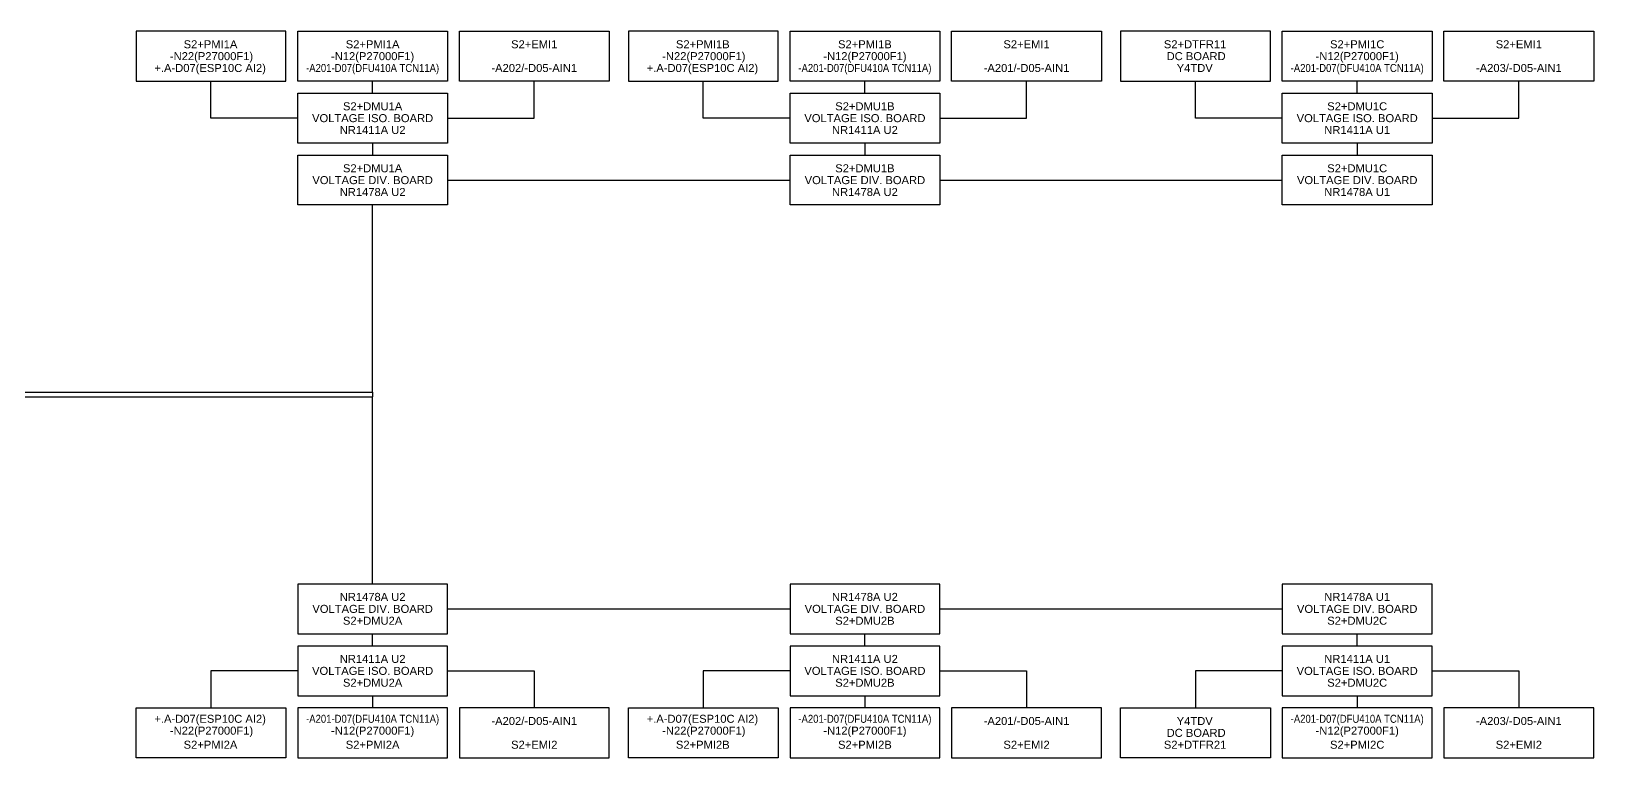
# Model space of a CAD drawing. Header units: inches. Extents: x -2066 to 1905, y 226 to 1109.
# Drawn here: x 1455.7 to 1904.8, y 588.4 to 797 of the extents above; entities that cross this region are included whole.
import ezdxf
from ezdxf.enums import TextEntityAlignment as Align

# ---------------------------------------------------------------- set-up
doc = ezdxf.new("R2010")
doc.units = ezdxf.units.IN
doc.header["$MEASUREMENT"] = 0
doc.styles.get("Standard").update_dxf_attribs({"font": 'arial.ttf'})

msp = doc.modelspace()

# ---------------------------------------------------------------- linework, layer by layer
at = {"color": 6}
for p, q in [((1507.33, 772.08), (1507.33, 782.74)), ((1553.79, 779.22), (1553.79, 782.74)), ((1600.25, 772.08), (1600.25, 782.74)), ((1648.83, 772.08), (1648.83, 782.74)), ((1695.29, 779.22), (1695.29, 782.74)), ((1741.75, 772.08), (1741.75, 782.74)), ((1790.33, 772.08), (1790.33, 782.74)), ((1836.79, 779.22), (1836.79, 782.74)), ((1883.25, 772.08), (1883.25, 782.74)), ((1532.26, 772.08), (1507.33, 772.08)), ((1575.32, 772.08), (1600.25, 772.08)), ((1673.76, 772.08), (1648.83, 772.08)), ((1716.82, 772.08), (1741.75, 772.08)), ((1815.26, 772.08), (1790.33, 772.08)), ((1858.32, 772.08), (1883.25, 772.08)), ((1553.79, 764.94), (1553.79, 761.41)), ((1695.29, 764.94), (1695.29, 761.41)), ((1836.79, 764.94), (1836.79, 761.41)), ((1575.32, 754.28), (1673.76, 754.28)), ((1716.82, 754.28), (1815.26, 754.28)), ((1553.79, 693.39), (1553.79, 747.14)), ((700.6, 693.39), (1553.79, 693.39)), ((700.6, 692.05), (1553.79, 692.05)), ((1553.79, 693.39), (1553.79, 692.05)), ((1553.79, 638.3), (1553.79, 692.05)), ((1575.32, 631.16), (1673.76, 631.16)), ((1716.82, 631.16), (1815.26, 631.16)), ((1553.79, 620.5), (1553.79, 624.03)), ((1695.29, 620.5), (1695.29, 624.03)), ((1836.79, 620.5), (1836.79, 624.03)), ((1532.26, 613.36), (1507.33, 613.36)), ((1507.33, 613.36), (1507.33, 602.7)), ((1575.32, 613.36), (1600.25, 613.36)), ((1600.25, 613.36), (1600.25, 602.7)), ((1673.76, 613.36), (1648.83, 613.36)), ((1648.83, 613.36), (1648.83, 602.7)), ((1716.82, 613.36), (1741.75, 613.36)), ((1741.75, 613.36), (1741.75, 602.7)), ((1815.26, 613.36), (1790.33, 613.36)), ((1790.33, 613.36), (1790.33, 602.7)), ((1858.32, 613.36), (1883.25, 613.36)), ((1883.25, 613.36), (1883.25, 602.7)), ((1553.79, 606.22), (1553.79, 602.7)), ((1695.29, 606.22), (1695.29, 602.7)), ((1836.79, 606.22), (1836.79, 602.7))]:
    msp.add_line(p, q, dxfattribs=at)
for points in [[(1528.86, 797.02), (1485.8, 797.02), (1485.8, 782.74), (1528.86, 782.74)], [(1532.26, 797.02), (1575.32, 797.02), (1575.32, 782.74), (1532.26, 782.74)], [(1578.72, 797.02), (1621.78, 797.02), (1621.78, 782.74), (1578.72, 782.74)], [(1670.36, 797.02), (1627.3, 797.02), (1627.3, 782.74), (1670.36, 782.74)], [(1673.76, 797.02), (1716.82, 797.02), (1716.82, 782.74), (1673.76, 782.74)], [(1720.22, 797.02), (1763.28, 797.02), (1763.28, 782.74), (1720.22, 782.74)], [(1811.86, 797.02), (1768.8, 797.02), (1768.8, 782.74), (1811.86, 782.74)], [(1815.26, 797.02), (1858.32, 797.02), (1858.32, 782.74), (1815.26, 782.74)], [(1861.72, 797.02), (1904.78, 797.02), (1904.78, 782.74), (1861.72, 782.74)], [(1532.26, 779.22), (1575.32, 779.22), (1575.32, 764.94), (1532.26, 764.94)], [(1673.76, 779.22), (1716.82, 779.22), (1716.82, 764.94), (1673.76, 764.94)], [(1815.26, 779.22), (1858.32, 779.22), (1858.32, 764.94), (1815.26, 764.94)], [(1532.26, 761.41), (1575.32, 761.41), (1575.32, 747.14), (1532.26, 747.14)], [(1673.76, 761.41), (1716.82, 761.41), (1716.82, 747.14), (1673.76, 747.14)], [(1815.26, 761.41), (1858.32, 761.41), (1858.32, 747.14), (1815.26, 747.14)], [(1532.26, 624.03), (1575.32, 624.03), (1575.32, 638.3), (1532.26, 638.3)], [(1673.76, 624.03), (1716.82, 624.03), (1716.82, 638.3), (1673.76, 638.3)], [(1815.26, 624.03), (1858.32, 624.03), (1858.32, 638.3), (1815.26, 638.3)], [(1532.26, 606.22), (1575.32, 606.22), (1575.32, 620.5), (1532.26, 620.5)], [(1673.76, 606.22), (1716.82, 606.22), (1716.82, 620.5), (1673.76, 620.5)], [(1815.26, 606.22), (1858.32, 606.22), (1858.32, 620.5), (1815.26, 620.5)], [(1528.86, 588.42), (1485.8, 588.42), (1485.8, 602.7), (1528.86, 602.7)], [(1532.26, 588.42), (1575.32, 588.42), (1575.32, 602.7), (1532.26, 602.7)], [(1578.72, 588.42), (1621.78, 588.42), (1621.78, 602.7), (1578.72, 602.7)], [(1670.36, 588.42), (1627.3, 588.42), (1627.3, 602.7), (1670.36, 602.7)], [(1673.76, 588.42), (1716.82, 588.42), (1716.82, 602.7), (1673.76, 602.7)], [(1720.22, 588.42), (1763.28, 588.42), (1763.28, 602.7), (1720.22, 602.7)], [(1811.86, 588.42), (1768.8, 588.42), (1768.8, 602.7), (1811.86, 602.7)], [(1815.26, 588.42), (1858.32, 588.42), (1858.32, 602.7), (1815.26, 602.7)], [(1861.72, 588.42), (1904.78, 588.42), (1904.78, 602.7), (1861.72, 602.7)]]:
    msp.add_lwpolyline(points, close=True, dxfattribs=at)

# ---------------------------------------------------------------- texts
for s, p in [('-N22(P27000F1)', (1507.49, 789.88)), ('S2+PMI1A', (1507.19, 793.29)), ('-N12(P27000F1)', (1553.79, 789.88)), ('S2+PMI1A', (1553.79, 793.29)), ('S2+EMI1', (1600.25, 793.29)), ('-N22(P27000F1)', (1648.99, 789.88)), ('S2+PMI1B', (1648.69, 793.29)), ('-N12(P27000F1)', (1695.29, 789.88)), ('S2+PMI1B', (1695.29, 793.29)), ('S2+EMI1', (1741.75, 793.29)), ('S2+DTFR11', (1790.19, 793.29)), ('DC BOARD', (1790.49, 789.88)), ('-N12(P27000F1)', (1836.79, 789.88)), ('S2+PMI1C', (1836.79, 793.29)), ('S2+EMI1', (1883.25, 793.29)), ('+.A-D07(ESP10C AI2)', (1507.09, 786.48)), ('-A202/-D05-AIN1', (1600.25, 786.48)), ('+.A-D07(ESP10C AI2)', (1648.59, 786.48)), ('-A201/-D05-AIN1', (1741.75, 786.48)), ('Y4TDV', (1790.09, 786.48)), ('-A203/-D05-AIN1', (1883.25, 786.48)), ('VOLTAGE ISO. BOARD', (1553.79, 772.08)), ('S2+DMU1A', (1553.79, 775.48)), ('VOLTAGE ISO. BOARD', (1695.29, 772.08)), ('S2+DMU1B', (1695.29, 775.48)), ('VOLTAGE ISO. BOARD', (1836.79, 772.08)), ('S2+DMU1C', (1836.79, 775.48)), ('NR1411A U2', (1553.79, 768.68)), ('NR1411A U2', (1695.29, 768.68)), ('NR1411A U1', (1836.79, 768.68)), ('VOLTAGE DIV. BOARD', (1553.79, 754.28)), ('S2+DMU1A', (1553.79, 757.68)), ('VOLTAGE DIV. BOARD', (1695.29, 754.28)), ('S2+DMU1B', (1695.29, 757.68)), ('VOLTAGE DIV. BOARD', (1836.79, 754.28)), ('S2+DMU1C', (1836.79, 757.68)), ('NR1478A U2', (1553.79, 750.87)), ('NR1478A U2', (1695.29, 750.87)), ('NR1478A U1', (1836.79, 750.87)), ('NR1478A U2', (1553.79, 634.6)), ('NR1478A U2', (1695.29, 634.6)), ('NR1478A U1', (1836.79, 634.6)), ('VOLTAGE DIV. BOARD', (1553.79, 631.16)), ('S2+DMU2A', (1553.79, 627.76)), ('VOLTAGE DIV. BOARD', (1695.29, 631.16)), ('S2+DMU2B', (1695.29, 627.76)), ('VOLTAGE DIV. BOARD', (1836.79, 631.16)), ('S2+DMU2C', (1836.79, 627.76)), ('NR1411A U2', (1553.79, 616.79)), ('NR1411A U2', (1695.29, 616.79)), ('NR1411A U1', (1836.79, 616.79)), ('VOLTAGE ISO. BOARD', (1553.79, 613.36)), ('S2+DMU2A', (1553.79, 609.96)), ('VOLTAGE ISO. BOARD', (1695.29, 613.36)), ('S2+DMU2B', (1695.29, 609.96)), ('VOLTAGE ISO. BOARD', (1836.79, 613.36)), ('S2+DMU2C', (1836.79, 609.96)), ('+.A-D07(ESP10C AI2)', (1507.09, 599.6)), ('-N22(P27000F1)', (1507.49, 596.19)), ('-N12(P27000F1)', (1553.79, 596.19)), ('-A202/-D05-AIN1', (1600.25, 598.96)), ('+.A-D07(ESP10C AI2)', (1648.59, 599.6)), ('-N22(P27000F1)', (1648.99, 596.19)), ('-N12(P27000F1)', (1695.29, 596.19)), ('-A201/-D05-AIN1', (1741.75, 598.96)), ('Y4TDV', (1790.09, 598.96)), ('-N12(P27000F1)', (1836.79, 596.19)), ('-A203/-D05-AIN1', (1883.25, 598.96)), ('S2+PMI2A', (1507.19, 592.15)), ('S2+PMI2A', (1553.79, 592.15)), ('S2+EMI2', (1600.25, 592.15)), ('S2+PMI2B', (1648.69, 592.15)), ('S2+PMI2B', (1695.29, 592.15)), ('S2+EMI2', (1741.75, 592.15)), ('S2+DTFR21', (1790.19, 592.15)), ('DC BOARD', (1790.49, 595.56)), ('S2+PMI2C', (1836.79, 592.15)), ('S2+EMI2', (1883.25, 592.15))]:
    msp.add_text(s, height=2.3, dxfattribs=at).set_placement(p, align=Align.MIDDLE_CENTER)
at = {"color": 6, "width": 0.85}
for p in [(1553.79, 786.48), (1695.29, 786.48), (1836.79, 786.48), (1553.79, 599.6), (1695.29, 599.6), (1836.79, 599.6)]:
    msp.add_text('-A201-D07(DFU410A TCN11A)', height=2.3, dxfattribs=at).set_placement(p, align=Align.MIDDLE_CENTER)

doc.saveas('drawing.dxf')
